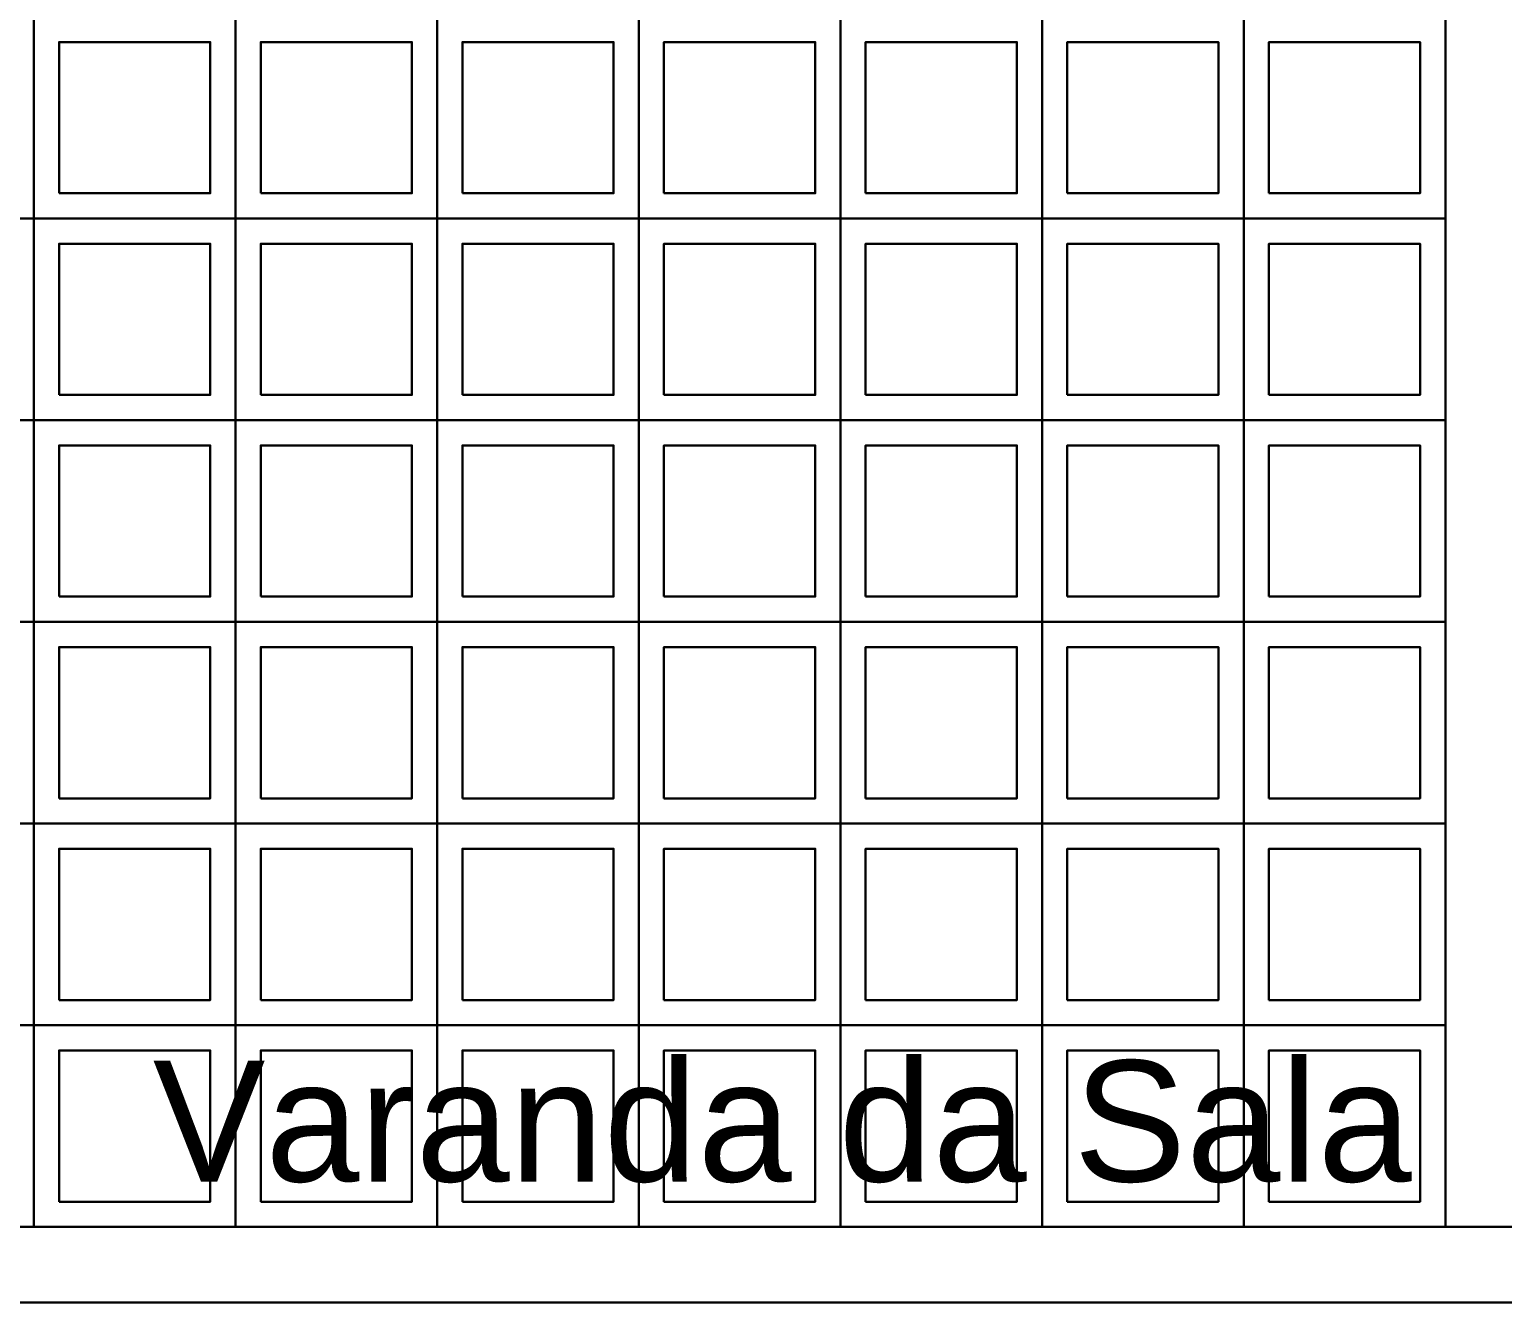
# Model space of a CAD drawing. Header units: millimetres. Extents: x -4228 to 27092, y -6721 to 984.
# Drawn here: x 7887.2 to 8033.3, y -6597 to -6470.7 of the extents above; entities that cross this region are included whole.
import ezdxf
from ezdxf.enums import TextEntityAlignment as Align

# ---------------------------------------------------------------- set-up
doc = ezdxf.new("R2010")
doc.units = ezdxf.units.MM
doc.header["$LTSCALE"] = 50
for name, color, linetype in [('cobogo', 7, 'Continuous'), ('PAREDES3', 2, 'Continuous'), ('piso', 2, 'Continuous'), ('TEXTO', 7, 'Continuous')]:
    doc.layers.add(name, color=color, linetype=linetype)
doc.styles.add('ARIAL', font='arial.ttf')

msp = doc.modelspace()

# ---------------------------------------------------------------- linework, layer by layer
at = {"layer": 'cobogo', "color": 3, "linetype": 'Continuous', "lineweight": 30}
for points in [[(7867.6, -6489.46), (7887.6, -6489.46), (7887.6, -6469.46), (7867.6, -6469.46)], [(7867.6, -6489.46), (7887.6, -6489.46), (7887.6, -6469.46), (7867.6, -6469.46)], [(7867.6, -6489.46), (7887.6, -6489.46), (7887.6, -6469.46), (7867.6, -6469.46)], [(7867.6, -6489.46), (7887.6, -6489.46), (7887.6, -6469.46), (7867.6, -6469.46)], [(7887.6, -6489.46), (7907.6, -6489.46), (7907.6, -6469.46), (7887.6, -6469.46)], [(7887.6, -6489.46), (7907.6, -6489.46), (7907.6, -6469.46), (7887.6, -6469.46)], [(7887.6, -6489.46), (7907.6, -6489.46), (7907.6, -6469.46), (7887.6, -6469.46)], [(7887.6, -6489.46), (7907.6, -6489.46), (7907.6, -6469.46), (7887.6, -6469.46)], [(7907.6, -6489.46), (7927.6, -6489.46), (7927.6, -6469.46), (7907.6, -6469.46)], [(7907.6, -6489.46), (7927.6, -6489.46), (7927.6, -6469.46), (7907.6, -6469.46)], [(7907.6, -6489.46), (7927.6, -6489.46), (7927.6, -6469.46), (7907.6, -6469.46)], [(7907.6, -6489.46), (7927.6, -6489.46), (7927.6, -6469.46), (7907.6, -6469.46)], [(7927.6, -6489.46), (7947.6, -6489.46), (7947.6, -6469.46), (7927.6, -6469.46)], [(7927.6, -6489.46), (7947.6, -6489.46), (7947.6, -6469.46), (7927.6, -6469.46)], [(7927.6, -6489.46), (7947.6, -6489.46), (7947.6, -6469.46), (7927.6, -6469.46)], [(7927.6, -6489.46), (7947.6, -6489.46), (7947.6, -6469.46), (7927.6, -6469.46)], [(7947.6, -6489.46), (7967.6, -6489.46), (7967.6, -6469.46), (7947.6, -6469.46)], [(7947.6, -6489.46), (7967.6, -6489.46), (7967.6, -6469.46), (7947.6, -6469.46)], [(7947.6, -6489.46), (7967.6, -6489.46), (7967.6, -6469.46), (7947.6, -6469.46)], [(7947.6, -6489.46), (7967.6, -6489.46), (7967.6, -6469.46), (7947.6, -6469.46)], [(7967.6, -6489.46), (7987.6, -6489.46), (7987.6, -6469.46), (7967.6, -6469.46)], [(7967.6, -6489.46), (7987.6, -6489.46), (7987.6, -6469.46), (7967.6, -6469.46)], [(7967.6, -6489.46), (7987.6, -6489.46), (7987.6, -6469.46), (7967.6, -6469.46)], [(7967.6, -6489.46), (7987.6, -6489.46), (7987.6, -6469.46), (7967.6, -6469.46)], [(7987.6, -6489.46), (8007.6, -6489.46), (8007.6, -6469.46), (7987.6, -6469.46)], [(7987.6, -6489.46), (8007.6, -6489.46), (8007.6, -6469.46), (7987.6, -6469.46)], [(7987.6, -6489.46), (8007.6, -6489.46), (8007.6, -6469.46), (7987.6, -6469.46)], [(7987.6, -6489.46), (8007.6, -6489.46), (8007.6, -6469.46), (7987.6, -6469.46)], [(8007.6, -6489.46), (8027.6, -6489.46), (8027.6, -6469.46), (8007.6, -6469.46)], [(8007.6, -6489.46), (8027.6, -6489.46), (8027.6, -6469.46), (8007.6, -6469.46)], [(8007.6, -6489.46), (8027.6, -6489.46), (8027.6, -6469.46), (8007.6, -6469.46)], [(8007.6, -6489.46), (8027.6, -6489.46), (8027.6, -6469.46), (8007.6, -6469.46)], [(7867.6, -6509.46), (7887.6, -6509.46), (7887.6, -6489.46), (7867.6, -6489.46)], [(7867.6, -6509.46), (7887.6, -6509.46), (7887.6, -6489.46), (7867.6, -6489.46)], [(7867.6, -6509.46), (7887.6, -6509.46), (7887.6, -6489.46), (7867.6, -6489.46)], [(7867.6, -6509.46), (7887.6, -6509.46), (7887.6, -6489.46), (7867.6, -6489.46)], [(7887.6, -6509.46), (7907.6, -6509.46), (7907.6, -6489.46), (7887.6, -6489.46)], [(7887.6, -6509.46), (7907.6, -6509.46), (7907.6, -6489.46), (7887.6, -6489.46)], [(7887.6, -6509.46), (7907.6, -6509.46), (7907.6, -6489.46), (7887.6, -6489.46)], [(7887.6, -6509.46), (7907.6, -6509.46), (7907.6, -6489.46), (7887.6, -6489.46)], [(7907.6, -6509.46), (7927.6, -6509.46), (7927.6, -6489.46), (7907.6, -6489.46)], [(7907.6, -6509.46), (7927.6, -6509.46), (7927.6, -6489.46), (7907.6, -6489.46)], [(7907.6, -6509.46), (7927.6, -6509.46), (7927.6, -6489.46), (7907.6, -6489.46)], [(7907.6, -6509.46), (7927.6, -6509.46), (7927.6, -6489.46), (7907.6, -6489.46)], [(7927.6, -6509.46), (7947.6, -6509.46), (7947.6, -6489.46), (7927.6, -6489.46)], [(7927.6, -6509.46), (7947.6, -6509.46), (7947.6, -6489.46), (7927.6, -6489.46)], [(7927.6, -6509.46), (7947.6, -6509.46), (7947.6, -6489.46), (7927.6, -6489.46)], [(7927.6, -6509.46), (7947.6, -6509.46), (7947.6, -6489.46), (7927.6, -6489.46)], [(7947.6, -6509.46), (7967.6, -6509.46), (7967.6, -6489.46), (7947.6, -6489.46)], [(7947.6, -6509.46), (7967.6, -6509.46), (7967.6, -6489.46), (7947.6, -6489.46)], [(7947.6, -6509.46), (7967.6, -6509.46), (7967.6, -6489.46), (7947.6, -6489.46)], [(7947.6, -6509.46), (7967.6, -6509.46), (7967.6, -6489.46), (7947.6, -6489.46)], [(7967.6, -6509.46), (7987.6, -6509.46), (7987.6, -6489.46), (7967.6, -6489.46)], [(7967.6, -6509.46), (7987.6, -6509.46), (7987.6, -6489.46), (7967.6, -6489.46)], [(7967.6, -6509.46), (7987.6, -6509.46), (7987.6, -6489.46), (7967.6, -6489.46)], [(7967.6, -6509.46), (7987.6, -6509.46), (7987.6, -6489.46), (7967.6, -6489.46)], [(7987.6, -6509.46), (8007.6, -6509.46), (8007.6, -6489.46), (7987.6, -6489.46)], [(7987.6, -6509.46), (8007.6, -6509.46), (8007.6, -6489.46), (7987.6, -6489.46)], [(7987.6, -6509.46), (8007.6, -6509.46), (8007.6, -6489.46), (7987.6, -6489.46)], [(7987.6, -6509.46), (8007.6, -6509.46), (8007.6, -6489.46), (7987.6, -6489.46)], [(8007.6, -6509.46), (8027.6, -6509.46), (8027.6, -6489.46), (8007.6, -6489.46)], [(8007.6, -6509.46), (8027.6, -6509.46), (8027.6, -6489.46), (8007.6, -6489.46)], [(8007.6, -6509.46), (8027.6, -6509.46), (8027.6, -6489.46), (8007.6, -6489.46)], [(8007.6, -6509.46), (8027.6, -6509.46), (8027.6, -6489.46), (8007.6, -6489.46)], [(7867.6, -6529.46), (7887.6, -6529.46), (7887.6, -6509.46), (7867.6, -6509.46)], [(7867.6, -6529.46), (7887.6, -6529.46), (7887.6, -6509.46), (7867.6, -6509.46)], [(7867.6, -6529.46), (7887.6, -6529.46), (7887.6, -6509.46), (7867.6, -6509.46)], [(7867.6, -6529.46), (7887.6, -6529.46), (7887.6, -6509.46), (7867.6, -6509.46)], [(7887.6, -6529.46), (7907.6, -6529.46), (7907.6, -6509.46), (7887.6, -6509.46)], [(7887.6, -6529.46), (7907.6, -6529.46), (7907.6, -6509.46), (7887.6, -6509.46)], [(7887.6, -6529.46), (7907.6, -6529.46), (7907.6, -6509.46), (7887.6, -6509.46)], [(7887.6, -6529.46), (7907.6, -6529.46), (7907.6, -6509.46), (7887.6, -6509.46)], [(7907.6, -6529.46), (7927.6, -6529.46), (7927.6, -6509.46), (7907.6, -6509.46)], [(7907.6, -6529.46), (7927.6, -6529.46), (7927.6, -6509.46), (7907.6, -6509.46)], [(7907.6, -6529.46), (7927.6, -6529.46), (7927.6, -6509.46), (7907.6, -6509.46)], [(7907.6, -6529.46), (7927.6, -6529.46), (7927.6, -6509.46), (7907.6, -6509.46)], [(7927.6, -6529.46), (7947.6, -6529.46), (7947.6, -6509.46), (7927.6, -6509.46)], [(7927.6, -6529.46), (7947.6, -6529.46), (7947.6, -6509.46), (7927.6, -6509.46)], [(7927.6, -6529.46), (7947.6, -6529.46), (7947.6, -6509.46), (7927.6, -6509.46)], [(7927.6, -6529.46), (7947.6, -6529.46), (7947.6, -6509.46), (7927.6, -6509.46)], [(7947.6, -6529.46), (7967.6, -6529.46), (7967.6, -6509.46), (7947.6, -6509.46)], [(7947.6, -6529.46), (7967.6, -6529.46), (7967.6, -6509.46), (7947.6, -6509.46)], [(7947.6, -6529.46), (7967.6, -6529.46), (7967.6, -6509.46), (7947.6, -6509.46)], [(7947.6, -6529.46), (7967.6, -6529.46), (7967.6, -6509.46), (7947.6, -6509.46)], [(7967.6, -6529.46), (7987.6, -6529.46), (7987.6, -6509.46), (7967.6, -6509.46)], [(7967.6, -6529.46), (7987.6, -6529.46), (7987.6, -6509.46), (7967.6, -6509.46)], [(7967.6, -6529.46), (7987.6, -6529.46), (7987.6, -6509.46), (7967.6, -6509.46)], [(7967.6, -6529.46), (7987.6, -6529.46), (7987.6, -6509.46), (7967.6, -6509.46)], [(7987.6, -6529.46), (8007.6, -6529.46), (8007.6, -6509.46), (7987.6, -6509.46)], [(7987.6, -6529.46), (8007.6, -6529.46), (8007.6, -6509.46), (7987.6, -6509.46)], [(7987.6, -6529.46), (8007.6, -6529.46), (8007.6, -6509.46), (7987.6, -6509.46)], [(7987.6, -6529.46), (8007.6, -6529.46), (8007.6, -6509.46), (7987.6, -6509.46)], [(8007.6, -6529.46), (8027.6, -6529.46), (8027.6, -6509.46), (8007.6, -6509.46)], [(8007.6, -6529.46), (8027.6, -6529.46), (8027.6, -6509.46), (8007.6, -6509.46)], [(8007.6, -6529.46), (8027.6, -6529.46), (8027.6, -6509.46), (8007.6, -6509.46)], [(8007.6, -6529.46), (8027.6, -6529.46), (8027.6, -6509.46), (8007.6, -6509.46)], [(7867.6, -6549.46), (7887.6, -6549.46), (7887.6, -6529.46), (7867.6, -6529.46)], [(7867.6, -6549.46), (7887.6, -6549.46), (7887.6, -6529.46), (7867.6, -6529.46)], [(7867.6, -6549.46), (7887.6, -6549.46), (7887.6, -6529.46), (7867.6, -6529.46)], [(7867.6, -6549.46), (7887.6, -6549.46), (7887.6, -6529.46), (7867.6, -6529.46)], [(7887.6, -6549.46), (7907.6, -6549.46), (7907.6, -6529.46), (7887.6, -6529.46)], [(7887.6, -6549.46), (7907.6, -6549.46), (7907.6, -6529.46), (7887.6, -6529.46)], [(7887.6, -6549.46), (7907.6, -6549.46), (7907.6, -6529.46), (7887.6, -6529.46)], [(7887.6, -6549.46), (7907.6, -6549.46), (7907.6, -6529.46), (7887.6, -6529.46)], [(7907.6, -6549.46), (7927.6, -6549.46), (7927.6, -6529.46), (7907.6, -6529.46)], [(7907.6, -6549.46), (7927.6, -6549.46), (7927.6, -6529.46), (7907.6, -6529.46)], [(7907.6, -6549.46), (7927.6, -6549.46), (7927.6, -6529.46), (7907.6, -6529.46)], [(7907.6, -6549.46), (7927.6, -6549.46), (7927.6, -6529.46), (7907.6, -6529.46)], [(7927.6, -6549.46), (7947.6, -6549.46), (7947.6, -6529.46), (7927.6, -6529.46)], [(7927.6, -6549.46), (7947.6, -6549.46), (7947.6, -6529.46), (7927.6, -6529.46)], [(7927.6, -6549.46), (7947.6, -6549.46), (7947.6, -6529.46), (7927.6, -6529.46)], [(7927.6, -6549.46), (7947.6, -6549.46), (7947.6, -6529.46), (7927.6, -6529.46)], [(7947.6, -6549.46), (7967.6, -6549.46), (7967.6, -6529.46), (7947.6, -6529.46)], [(7947.6, -6549.46), (7967.6, -6549.46), (7967.6, -6529.46), (7947.6, -6529.46)], [(7947.6, -6549.46), (7967.6, -6549.46), (7967.6, -6529.46), (7947.6, -6529.46)], [(7947.6, -6549.46), (7967.6, -6549.46), (7967.6, -6529.46), (7947.6, -6529.46)], [(7967.6, -6549.46), (7987.6, -6549.46), (7987.6, -6529.46), (7967.6, -6529.46)], [(7967.6, -6549.46), (7987.6, -6549.46), (7987.6, -6529.46), (7967.6, -6529.46)], [(7967.6, -6549.46), (7987.6, -6549.46), (7987.6, -6529.46), (7967.6, -6529.46)], [(7967.6, -6549.46), (7987.6, -6549.46), (7987.6, -6529.46), (7967.6, -6529.46)], [(7987.6, -6549.46), (8007.6, -6549.46), (8007.6, -6529.46), (7987.6, -6529.46)], [(7987.6, -6549.46), (8007.6, -6549.46), (8007.6, -6529.46), (7987.6, -6529.46)], [(7987.6, -6549.46), (8007.6, -6549.46), (8007.6, -6529.46), (7987.6, -6529.46)], [(7987.6, -6549.46), (8007.6, -6549.46), (8007.6, -6529.46), (7987.6, -6529.46)], [(8007.6, -6549.46), (8027.6, -6549.46), (8027.6, -6529.46), (8007.6, -6529.46)], [(8007.6, -6549.46), (8027.6, -6549.46), (8027.6, -6529.46), (8007.6, -6529.46)], [(8007.6, -6549.46), (8027.6, -6549.46), (8027.6, -6529.46), (8007.6, -6529.46)], [(8007.6, -6549.46), (8027.6, -6549.46), (8027.6, -6529.46), (8007.6, -6529.46)], [(7867.6, -6569.46), (7887.6, -6569.46), (7887.6, -6549.46), (7867.6, -6549.46)], [(7867.6, -6569.46), (7887.6, -6569.46), (7887.6, -6549.46), (7867.6, -6549.46)], [(7867.6, -6569.46), (7887.6, -6569.46), (7887.6, -6549.46), (7867.6, -6549.46)], [(7867.6, -6569.46), (7887.6, -6569.46), (7887.6, -6549.46), (7867.6, -6549.46)], [(7887.6, -6569.46), (7907.6, -6569.46), (7907.6, -6549.46), (7887.6, -6549.46)], [(7887.6, -6569.46), (7907.6, -6569.46), (7907.6, -6549.46), (7887.6, -6549.46)], [(7887.6, -6569.46), (7907.6, -6569.46), (7907.6, -6549.46), (7887.6, -6549.46)], [(7887.6, -6569.46), (7907.6, -6569.46), (7907.6, -6549.46), (7887.6, -6549.46)], [(7907.6, -6569.46), (7927.6, -6569.46), (7927.6, -6549.46), (7907.6, -6549.46)], [(7907.6, -6569.46), (7927.6, -6569.46), (7927.6, -6549.46), (7907.6, -6549.46)], [(7907.6, -6569.46), (7927.6, -6569.46), (7927.6, -6549.46), (7907.6, -6549.46)], [(7907.6, -6569.46), (7927.6, -6569.46), (7927.6, -6549.46), (7907.6, -6549.46)], [(7927.6, -6569.46), (7947.6, -6569.46), (7947.6, -6549.46), (7927.6, -6549.46)], [(7927.6, -6569.46), (7947.6, -6569.46), (7947.6, -6549.46), (7927.6, -6549.46)], [(7927.6, -6569.46), (7947.6, -6569.46), (7947.6, -6549.46), (7927.6, -6549.46)], [(7927.6, -6569.46), (7947.6, -6569.46), (7947.6, -6549.46), (7927.6, -6549.46)], [(7947.6, -6569.46), (7967.6, -6569.46), (7967.6, -6549.46), (7947.6, -6549.46)], [(7947.6, -6569.46), (7967.6, -6569.46), (7967.6, -6549.46), (7947.6, -6549.46)], [(7947.6, -6569.46), (7967.6, -6569.46), (7967.6, -6549.46), (7947.6, -6549.46)], [(7947.6, -6569.46), (7967.6, -6569.46), (7967.6, -6549.46), (7947.6, -6549.46)], [(7967.6, -6569.46), (7987.6, -6569.46), (7987.6, -6549.46), (7967.6, -6549.46)], [(7967.6, -6569.46), (7987.6, -6569.46), (7987.6, -6549.46), (7967.6, -6549.46)], [(7967.6, -6569.46), (7987.6, -6569.46), (7987.6, -6549.46), (7967.6, -6549.46)], [(7967.6, -6569.46), (7987.6, -6569.46), (7987.6, -6549.46), (7967.6, -6549.46)], [(7987.6, -6569.46), (8007.6, -6569.46), (8007.6, -6549.46), (7987.6, -6549.46)], [(7987.6, -6569.46), (8007.6, -6569.46), (8007.6, -6549.46), (7987.6, -6549.46)], [(7987.6, -6569.46), (8007.6, -6569.46), (8007.6, -6549.46), (7987.6, -6549.46)], [(7987.6, -6569.46), (8007.6, -6569.46), (8007.6, -6549.46), (7987.6, -6549.46)], [(8007.6, -6569.46), (8027.6, -6569.46), (8027.6, -6549.46), (8007.6, -6549.46)], [(8007.6, -6569.46), (8027.6, -6569.46), (8027.6, -6549.46), (8007.6, -6549.46)], [(8007.6, -6569.46), (8027.6, -6569.46), (8027.6, -6549.46), (8007.6, -6549.46)], [(8007.6, -6569.46), (8027.6, -6569.46), (8027.6, -6549.46), (8007.6, -6549.46)], [(7867.6, -6589.46), (7887.6, -6589.46), (7887.6, -6569.46), (7867.6, -6569.46)], [(7867.6, -6589.46), (7887.6, -6589.46), (7887.6, -6569.46), (7867.6, -6569.46)], [(7867.6, -6589.46), (7887.6, -6589.46), (7887.6, -6569.46), (7867.6, -6569.46)], [(7867.6, -6589.46), (7887.6, -6589.46), (7887.6, -6569.46), (7867.6, -6569.46)], [(7887.6, -6589.46), (7907.6, -6589.46), (7907.6, -6569.46), (7887.6, -6569.46)], [(7887.6, -6589.46), (7907.6, -6589.46), (7907.6, -6569.46), (7887.6, -6569.46)], [(7887.6, -6589.46), (7907.6, -6589.46), (7907.6, -6569.46), (7887.6, -6569.46)], [(7887.6, -6589.46), (7907.6, -6589.46), (7907.6, -6569.46), (7887.6, -6569.46)], [(7907.6, -6589.46), (7927.6, -6589.46), (7927.6, -6569.46), (7907.6, -6569.46)], [(7907.6, -6589.46), (7927.6, -6589.46), (7927.6, -6569.46), (7907.6, -6569.46)], [(7907.6, -6589.46), (7927.6, -6589.46), (7927.6, -6569.46), (7907.6, -6569.46)], [(7907.6, -6589.46), (7927.6, -6589.46), (7927.6, -6569.46), (7907.6, -6569.46)], [(7927.6, -6589.46), (7947.6, -6589.46), (7947.6, -6569.46), (7927.6, -6569.46)], [(7927.6, -6589.46), (7947.6, -6589.46), (7947.6, -6569.46), (7927.6, -6569.46)], [(7927.6, -6589.46), (7947.6, -6589.46), (7947.6, -6569.46), (7927.6, -6569.46)], [(7927.6, -6589.46), (7947.6, -6589.46), (7947.6, -6569.46), (7927.6, -6569.46)], [(7947.6, -6589.46), (7967.6, -6589.46), (7967.6, -6569.46), (7947.6, -6569.46)], [(7947.6, -6589.46), (7967.6, -6589.46), (7967.6, -6569.46), (7947.6, -6569.46)], [(7947.6, -6589.46), (7967.6, -6589.46), (7967.6, -6569.46), (7947.6, -6569.46)], [(7947.6, -6589.46), (7967.6, -6589.46), (7967.6, -6569.46), (7947.6, -6569.46)], [(7967.6, -6589.46), (7987.6, -6589.46), (7987.6, -6569.46), (7967.6, -6569.46)], [(7967.6, -6589.46), (7987.6, -6589.46), (7987.6, -6569.46), (7967.6, -6569.46)], [(7967.6, -6589.46), (7987.6, -6589.46), (7987.6, -6569.46), (7967.6, -6569.46)], [(7967.6, -6589.46), (7987.6, -6589.46), (7987.6, -6569.46), (7967.6, -6569.46)], [(7987.6, -6589.46), (8007.6, -6589.46), (8007.6, -6569.46), (7987.6, -6569.46)], [(7987.6, -6589.46), (8007.6, -6589.46), (8007.6, -6569.46), (7987.6, -6569.46)], [(7987.6, -6589.46), (8007.6, -6589.46), (8007.6, -6569.46), (7987.6, -6569.46)], [(7987.6, -6589.46), (8007.6, -6589.46), (8007.6, -6569.46), (7987.6, -6569.46)], [(8007.6, -6589.46), (8027.6, -6589.46), (8027.6, -6569.46), (8007.6, -6569.46)], [(8007.6, -6589.46), (8027.6, -6589.46), (8027.6, -6569.46), (8007.6, -6569.46)], [(8007.6, -6589.46), (8027.6, -6589.46), (8027.6, -6569.46), (8007.6, -6569.46)], [(8007.6, -6589.46), (8027.6, -6589.46), (8027.6, -6569.46), (8007.6, -6569.46)]]:
    msp.add_lwpolyline(points, close=True, dxfattribs=at)
at = {"layer": 'cobogo', "linetype": 'Continuous', "lineweight": 30}
for points in [[(7890.1, -6486.96), (7905.1, -6486.96), (7905.1, -6471.96), (7890.1, -6471.96)], [(7890.1, -6486.96), (7905.1, -6486.96), (7905.1, -6471.96), (7890.1, -6471.96)], [(7890.1, -6486.96), (7905.1, -6486.96), (7905.1, -6471.96), (7890.1, -6471.96)], [(7890.1, -6486.96), (7905.1, -6486.96), (7905.1, -6471.96), (7890.1, -6471.96)], [(7910.1, -6486.96), (7925.1, -6486.96), (7925.1, -6471.96), (7910.1, -6471.96)], [(7910.1, -6486.96), (7925.1, -6486.96), (7925.1, -6471.96), (7910.1, -6471.96)], [(7910.1, -6486.96), (7925.1, -6486.96), (7925.1, -6471.96), (7910.1, -6471.96)], [(7910.1, -6486.96), (7925.1, -6486.96), (7925.1, -6471.96), (7910.1, -6471.96)], [(7930.1, -6486.96), (7945.1, -6486.96), (7945.1, -6471.96), (7930.1, -6471.96)], [(7930.1, -6486.96), (7945.1, -6486.96), (7945.1, -6471.96), (7930.1, -6471.96)], [(7930.1, -6486.96), (7945.1, -6486.96), (7945.1, -6471.96), (7930.1, -6471.96)], [(7930.1, -6486.96), (7945.1, -6486.96), (7945.1, -6471.96), (7930.1, -6471.96)], [(7950.1, -6486.96), (7965.1, -6486.96), (7965.1, -6471.96), (7950.1, -6471.96)], [(7950.1, -6486.96), (7965.1, -6486.96), (7965.1, -6471.96), (7950.1, -6471.96)], [(7950.1, -6486.96), (7965.1, -6486.96), (7965.1, -6471.96), (7950.1, -6471.96)], [(7950.1, -6486.96), (7965.1, -6486.96), (7965.1, -6471.96), (7950.1, -6471.96)], [(7970.1, -6486.96), (7985.1, -6486.96), (7985.1, -6471.96), (7970.1, -6471.96)], [(7970.1, -6486.96), (7985.1, -6486.96), (7985.1, -6471.96), (7970.1, -6471.96)], [(7970.1, -6486.96), (7985.1, -6486.96), (7985.1, -6471.96), (7970.1, -6471.96)], [(7970.1, -6486.96), (7985.1, -6486.96), (7985.1, -6471.96), (7970.1, -6471.96)], [(7990.1, -6486.96), (8005.1, -6486.96), (8005.1, -6471.96), (7990.1, -6471.96)], [(7990.1, -6486.96), (8005.1, -6486.96), (8005.1, -6471.96), (7990.1, -6471.96)], [(7990.1, -6486.96), (8005.1, -6486.96), (8005.1, -6471.96), (7990.1, -6471.96)], [(7990.1, -6486.96), (8005.1, -6486.96), (8005.1, -6471.96), (7990.1, -6471.96)], [(8010.1, -6486.96), (8025.1, -6486.96), (8025.1, -6471.96), (8010.1, -6471.96)], [(8010.1, -6486.96), (8025.1, -6486.96), (8025.1, -6471.96), (8010.1, -6471.96)], [(8010.1, -6486.96), (8025.1, -6486.96), (8025.1, -6471.96), (8010.1, -6471.96)], [(8010.1, -6486.96), (8025.1, -6486.96), (8025.1, -6471.96), (8010.1, -6471.96)], [(7890.1, -6506.96), (7905.1, -6506.96), (7905.1, -6491.96), (7890.1, -6491.96)], [(7890.1, -6506.96), (7905.1, -6506.96), (7905.1, -6491.96), (7890.1, -6491.96)], [(7890.1, -6506.96), (7905.1, -6506.96), (7905.1, -6491.96), (7890.1, -6491.96)], [(7890.1, -6506.96), (7905.1, -6506.96), (7905.1, -6491.96), (7890.1, -6491.96)], [(7910.1, -6506.96), (7925.1, -6506.96), (7925.1, -6491.96), (7910.1, -6491.96)], [(7910.1, -6506.96), (7925.1, -6506.96), (7925.1, -6491.96), (7910.1, -6491.96)], [(7910.1, -6506.96), (7925.1, -6506.96), (7925.1, -6491.96), (7910.1, -6491.96)], [(7910.1, -6506.96), (7925.1, -6506.96), (7925.1, -6491.96), (7910.1, -6491.96)], [(7930.1, -6506.96), (7945.1, -6506.96), (7945.1, -6491.96), (7930.1, -6491.96)], [(7930.1, -6506.96), (7945.1, -6506.96), (7945.1, -6491.96), (7930.1, -6491.96)], [(7930.1, -6506.96), (7945.1, -6506.96), (7945.1, -6491.96), (7930.1, -6491.96)], [(7930.1, -6506.96), (7945.1, -6506.96), (7945.1, -6491.96), (7930.1, -6491.96)], [(7950.1, -6506.96), (7965.1, -6506.96), (7965.1, -6491.96), (7950.1, -6491.96)], [(7950.1, -6506.96), (7965.1, -6506.96), (7965.1, -6491.96), (7950.1, -6491.96)], [(7950.1, -6506.96), (7965.1, -6506.96), (7965.1, -6491.96), (7950.1, -6491.96)], [(7950.1, -6506.96), (7965.1, -6506.96), (7965.1, -6491.96), (7950.1, -6491.96)], [(7970.1, -6506.96), (7985.1, -6506.96), (7985.1, -6491.96), (7970.1, -6491.96)], [(7970.1, -6506.96), (7985.1, -6506.96), (7985.1, -6491.96), (7970.1, -6491.96)], [(7970.1, -6506.96), (7985.1, -6506.96), (7985.1, -6491.96), (7970.1, -6491.96)], [(7970.1, -6506.96), (7985.1, -6506.96), (7985.1, -6491.96), (7970.1, -6491.96)], [(7990.1, -6506.96), (8005.1, -6506.96), (8005.1, -6491.96), (7990.1, -6491.96)], [(7990.1, -6506.96), (8005.1, -6506.96), (8005.1, -6491.96), (7990.1, -6491.96)], [(7990.1, -6506.96), (8005.1, -6506.96), (8005.1, -6491.96), (7990.1, -6491.96)], [(7990.1, -6506.96), (8005.1, -6506.96), (8005.1, -6491.96), (7990.1, -6491.96)], [(8010.1, -6506.96), (8025.1, -6506.96), (8025.1, -6491.96), (8010.1, -6491.96)], [(8010.1, -6506.96), (8025.1, -6506.96), (8025.1, -6491.96), (8010.1, -6491.96)], [(8010.1, -6506.96), (8025.1, -6506.96), (8025.1, -6491.96), (8010.1, -6491.96)], [(8010.1, -6506.96), (8025.1, -6506.96), (8025.1, -6491.96), (8010.1, -6491.96)], [(7890.1, -6526.96), (7905.1, -6526.96), (7905.1, -6511.96), (7890.1, -6511.96)], [(7890.1, -6526.96), (7905.1, -6526.96), (7905.1, -6511.96), (7890.1, -6511.96)], [(7890.1, -6526.96), (7905.1, -6526.96), (7905.1, -6511.96), (7890.1, -6511.96)], [(7890.1, -6526.96), (7905.1, -6526.96), (7905.1, -6511.96), (7890.1, -6511.96)], [(7910.1, -6526.96), (7925.1, -6526.96), (7925.1, -6511.96), (7910.1, -6511.96)], [(7910.1, -6526.96), (7925.1, -6526.96), (7925.1, -6511.96), (7910.1, -6511.96)], [(7910.1, -6526.96), (7925.1, -6526.96), (7925.1, -6511.96), (7910.1, -6511.96)], [(7910.1, -6526.96), (7925.1, -6526.96), (7925.1, -6511.96), (7910.1, -6511.96)], [(7930.1, -6526.96), (7945.1, -6526.96), (7945.1, -6511.96), (7930.1, -6511.96)], [(7930.1, -6526.96), (7945.1, -6526.96), (7945.1, -6511.96), (7930.1, -6511.96)], [(7930.1, -6526.96), (7945.1, -6526.96), (7945.1, -6511.96), (7930.1, -6511.96)], [(7930.1, -6526.96), (7945.1, -6526.96), (7945.1, -6511.96), (7930.1, -6511.96)], [(7950.1, -6526.96), (7965.1, -6526.96), (7965.1, -6511.96), (7950.1, -6511.96)], [(7950.1, -6526.96), (7965.1, -6526.96), (7965.1, -6511.96), (7950.1, -6511.96)], [(7950.1, -6526.96), (7965.1, -6526.96), (7965.1, -6511.96), (7950.1, -6511.96)], [(7950.1, -6526.96), (7965.1, -6526.96), (7965.1, -6511.96), (7950.1, -6511.96)], [(7970.1, -6526.96), (7985.1, -6526.96), (7985.1, -6511.96), (7970.1, -6511.96)], [(7970.1, -6526.96), (7985.1, -6526.96), (7985.1, -6511.96), (7970.1, -6511.96)], [(7970.1, -6526.96), (7985.1, -6526.96), (7985.1, -6511.96), (7970.1, -6511.96)], [(7970.1, -6526.96), (7985.1, -6526.96), (7985.1, -6511.96), (7970.1, -6511.96)], [(7990.1, -6526.96), (8005.1, -6526.96), (8005.1, -6511.96), (7990.1, -6511.96)], [(7990.1, -6526.96), (8005.1, -6526.96), (8005.1, -6511.96), (7990.1, -6511.96)], [(7990.1, -6526.96), (8005.1, -6526.96), (8005.1, -6511.96), (7990.1, -6511.96)], [(7990.1, -6526.96), (8005.1, -6526.96), (8005.1, -6511.96), (7990.1, -6511.96)], [(8010.1, -6526.96), (8025.1, -6526.96), (8025.1, -6511.96), (8010.1, -6511.96)], [(8010.1, -6526.96), (8025.1, -6526.96), (8025.1, -6511.96), (8010.1, -6511.96)], [(8010.1, -6526.96), (8025.1, -6526.96), (8025.1, -6511.96), (8010.1, -6511.96)], [(8010.1, -6526.96), (8025.1, -6526.96), (8025.1, -6511.96), (8010.1, -6511.96)], [(7890.1, -6546.96), (7905.1, -6546.96), (7905.1, -6531.96), (7890.1, -6531.96)], [(7890.1, -6546.96), (7905.1, -6546.96), (7905.1, -6531.96), (7890.1, -6531.96)], [(7890.1, -6546.96), (7905.1, -6546.96), (7905.1, -6531.96), (7890.1, -6531.96)], [(7890.1, -6546.96), (7905.1, -6546.96), (7905.1, -6531.96), (7890.1, -6531.96)], [(7910.1, -6546.96), (7925.1, -6546.96), (7925.1, -6531.96), (7910.1, -6531.96)], [(7910.1, -6546.96), (7925.1, -6546.96), (7925.1, -6531.96), (7910.1, -6531.96)], [(7910.1, -6546.96), (7925.1, -6546.96), (7925.1, -6531.96), (7910.1, -6531.96)], [(7910.1, -6546.96), (7925.1, -6546.96), (7925.1, -6531.96), (7910.1, -6531.96)], [(7930.1, -6546.96), (7945.1, -6546.96), (7945.1, -6531.96), (7930.1, -6531.96)], [(7930.1, -6546.96), (7945.1, -6546.96), (7945.1, -6531.96), (7930.1, -6531.96)], [(7930.1, -6546.96), (7945.1, -6546.96), (7945.1, -6531.96), (7930.1, -6531.96)], [(7930.1, -6546.96), (7945.1, -6546.96), (7945.1, -6531.96), (7930.1, -6531.96)], [(7950.1, -6546.96), (7965.1, -6546.96), (7965.1, -6531.96), (7950.1, -6531.96)], [(7950.1, -6546.96), (7965.1, -6546.96), (7965.1, -6531.96), (7950.1, -6531.96)], [(7950.1, -6546.96), (7965.1, -6546.96), (7965.1, -6531.96), (7950.1, -6531.96)], [(7950.1, -6546.96), (7965.1, -6546.96), (7965.1, -6531.96), (7950.1, -6531.96)], [(7970.1, -6546.96), (7985.1, -6546.96), (7985.1, -6531.96), (7970.1, -6531.96)], [(7970.1, -6546.96), (7985.1, -6546.96), (7985.1, -6531.96), (7970.1, -6531.96)], [(7970.1, -6546.96), (7985.1, -6546.96), (7985.1, -6531.96), (7970.1, -6531.96)], [(7970.1, -6546.96), (7985.1, -6546.96), (7985.1, -6531.96), (7970.1, -6531.96)], [(7990.1, -6546.96), (8005.1, -6546.96), (8005.1, -6531.96), (7990.1, -6531.96)], [(7990.1, -6546.96), (8005.1, -6546.96), (8005.1, -6531.96), (7990.1, -6531.96)], [(7990.1, -6546.96), (8005.1, -6546.96), (8005.1, -6531.96), (7990.1, -6531.96)], [(7990.1, -6546.96), (8005.1, -6546.96), (8005.1, -6531.96), (7990.1, -6531.96)], [(8010.1, -6546.96), (8025.1, -6546.96), (8025.1, -6531.96), (8010.1, -6531.96)], [(8010.1, -6546.96), (8025.1, -6546.96), (8025.1, -6531.96), (8010.1, -6531.96)], [(8010.1, -6546.96), (8025.1, -6546.96), (8025.1, -6531.96), (8010.1, -6531.96)], [(8010.1, -6546.96), (8025.1, -6546.96), (8025.1, -6531.96), (8010.1, -6531.96)], [(7890.1, -6566.96), (7905.1, -6566.96), (7905.1, -6551.96), (7890.1, -6551.96)], [(7890.1, -6566.96), (7905.1, -6566.96), (7905.1, -6551.96), (7890.1, -6551.96)], [(7890.1, -6566.96), (7905.1, -6566.96), (7905.1, -6551.96), (7890.1, -6551.96)], [(7890.1, -6566.96), (7905.1, -6566.96), (7905.1, -6551.96), (7890.1, -6551.96)], [(7910.1, -6566.96), (7925.1, -6566.96), (7925.1, -6551.96), (7910.1, -6551.96)], [(7910.1, -6566.96), (7925.1, -6566.96), (7925.1, -6551.96), (7910.1, -6551.96)], [(7910.1, -6566.96), (7925.1, -6566.96), (7925.1, -6551.96), (7910.1, -6551.96)], [(7910.1, -6566.96), (7925.1, -6566.96), (7925.1, -6551.96), (7910.1, -6551.96)], [(7930.1, -6566.96), (7945.1, -6566.96), (7945.1, -6551.96), (7930.1, -6551.96)], [(7930.1, -6566.96), (7945.1, -6566.96), (7945.1, -6551.96), (7930.1, -6551.96)], [(7930.1, -6566.96), (7945.1, -6566.96), (7945.1, -6551.96), (7930.1, -6551.96)], [(7930.1, -6566.96), (7945.1, -6566.96), (7945.1, -6551.96), (7930.1, -6551.96)], [(7950.1, -6566.96), (7965.1, -6566.96), (7965.1, -6551.96), (7950.1, -6551.96)], [(7950.1, -6566.96), (7965.1, -6566.96), (7965.1, -6551.96), (7950.1, -6551.96)], [(7950.1, -6566.96), (7965.1, -6566.96), (7965.1, -6551.96), (7950.1, -6551.96)], [(7950.1, -6566.96), (7965.1, -6566.96), (7965.1, -6551.96), (7950.1, -6551.96)], [(7970.1, -6566.96), (7985.1, -6566.96), (7985.1, -6551.96), (7970.1, -6551.96)], [(7970.1, -6566.96), (7985.1, -6566.96), (7985.1, -6551.96), (7970.1, -6551.96)], [(7970.1, -6566.96), (7985.1, -6566.96), (7985.1, -6551.96), (7970.1, -6551.96)], [(7970.1, -6566.96), (7985.1, -6566.96), (7985.1, -6551.96), (7970.1, -6551.96)], [(7990.1, -6566.96), (8005.1, -6566.96), (8005.1, -6551.96), (7990.1, -6551.96)], [(7990.1, -6566.96), (8005.1, -6566.96), (8005.1, -6551.96), (7990.1, -6551.96)], [(7990.1, -6566.96), (8005.1, -6566.96), (8005.1, -6551.96), (7990.1, -6551.96)], [(7990.1, -6566.96), (8005.1, -6566.96), (8005.1, -6551.96), (7990.1, -6551.96)], [(8010.1, -6566.96), (8025.1, -6566.96), (8025.1, -6551.96), (8010.1, -6551.96)], [(8010.1, -6566.96), (8025.1, -6566.96), (8025.1, -6551.96), (8010.1, -6551.96)], [(8010.1, -6566.96), (8025.1, -6566.96), (8025.1, -6551.96), (8010.1, -6551.96)], [(8010.1, -6566.96), (8025.1, -6566.96), (8025.1, -6551.96), (8010.1, -6551.96)], [(7890.1, -6586.96), (7905.1, -6586.96), (7905.1, -6571.96), (7890.1, -6571.96)], [(7890.1, -6586.96), (7905.1, -6586.96), (7905.1, -6571.96), (7890.1, -6571.96)], [(7890.1, -6586.96), (7905.1, -6586.96), (7905.1, -6571.96), (7890.1, -6571.96)], [(7890.1, -6586.96), (7905.1, -6586.96), (7905.1, -6571.96), (7890.1, -6571.96)], [(7910.1, -6586.96), (7925.1, -6586.96), (7925.1, -6571.96), (7910.1, -6571.96)], [(7910.1, -6586.96), (7925.1, -6586.96), (7925.1, -6571.96), (7910.1, -6571.96)], [(7910.1, -6586.96), (7925.1, -6586.96), (7925.1, -6571.96), (7910.1, -6571.96)], [(7910.1, -6586.96), (7925.1, -6586.96), (7925.1, -6571.96), (7910.1, -6571.96)], [(7930.1, -6586.96), (7945.1, -6586.96), (7945.1, -6571.96), (7930.1, -6571.96)], [(7930.1, -6586.96), (7945.1, -6586.96), (7945.1, -6571.96), (7930.1, -6571.96)], [(7930.1, -6586.96), (7945.1, -6586.96), (7945.1, -6571.96), (7930.1, -6571.96)], [(7930.1, -6586.96), (7945.1, -6586.96), (7945.1, -6571.96), (7930.1, -6571.96)], [(7950.1, -6586.96), (7965.1, -6586.96), (7965.1, -6571.96), (7950.1, -6571.96)], [(7950.1, -6586.96), (7965.1, -6586.96), (7965.1, -6571.96), (7950.1, -6571.96)], [(7950.1, -6586.96), (7965.1, -6586.96), (7965.1, -6571.96), (7950.1, -6571.96)], [(7950.1, -6586.96), (7965.1, -6586.96), (7965.1, -6571.96), (7950.1, -6571.96)], [(7970.1, -6586.96), (7985.1, -6586.96), (7985.1, -6571.96), (7970.1, -6571.96)], [(7970.1, -6586.96), (7985.1, -6586.96), (7985.1, -6571.96), (7970.1, -6571.96)], [(7970.1, -6586.96), (7985.1, -6586.96), (7985.1, -6571.96), (7970.1, -6571.96)], [(7970.1, -6586.96), (7985.1, -6586.96), (7985.1, -6571.96), (7970.1, -6571.96)], [(7990.1, -6586.96), (8005.1, -6586.96), (8005.1, -6571.96), (7990.1, -6571.96)], [(7990.1, -6586.96), (8005.1, -6586.96), (8005.1, -6571.96), (7990.1, -6571.96)], [(7990.1, -6586.96), (8005.1, -6586.96), (8005.1, -6571.96), (7990.1, -6571.96)], [(7990.1, -6586.96), (8005.1, -6586.96), (8005.1, -6571.96), (7990.1, -6571.96)], [(8010.1, -6586.96), (8025.1, -6586.96), (8025.1, -6571.96), (8010.1, -6571.96)], [(8010.1, -6586.96), (8025.1, -6586.96), (8025.1, -6571.96), (8010.1, -6571.96)], [(8010.1, -6586.96), (8025.1, -6586.96), (8025.1, -6571.96), (8010.1, -6571.96)], [(8010.1, -6586.96), (8025.1, -6586.96), (8025.1, -6571.96), (8010.1, -6571.96)]]:
    msp.add_lwpolyline(points, close=True, dxfattribs=at)
at = {"layer": 'PAREDES3', "linetype": 'Continuous', "lineweight": 30}
msp.add_line((8027.6, -6349.46), (8027.6, -6589.46), dxfattribs=at)
at = {"layer": 'piso', "color": 6, "linetype": 'Continuous', "lineweight": 30}
msp.add_line((8258.1, -6589.46), (7752.6, -6589.46), dxfattribs=at)
at = {"layer": 'piso', "color": 8, "linetype": 'Continuous', "lineweight": 30}
msp.add_line((7292.6, -6596.96), (9062.6, -6596.96), dxfattribs=at)

# ---------------------------------------------------------------- texts
at = {"layer": 'TEXTO', "linetype": 'Continuous', "lineweight": 30, "style": 'ARIAL'}
msp.add_text('Varanda da Sala', height=12, dxfattribs=at).set_placement((7961.83, -6584.96), align=Align.CENTER)

doc.saveas('drawing.dxf')
